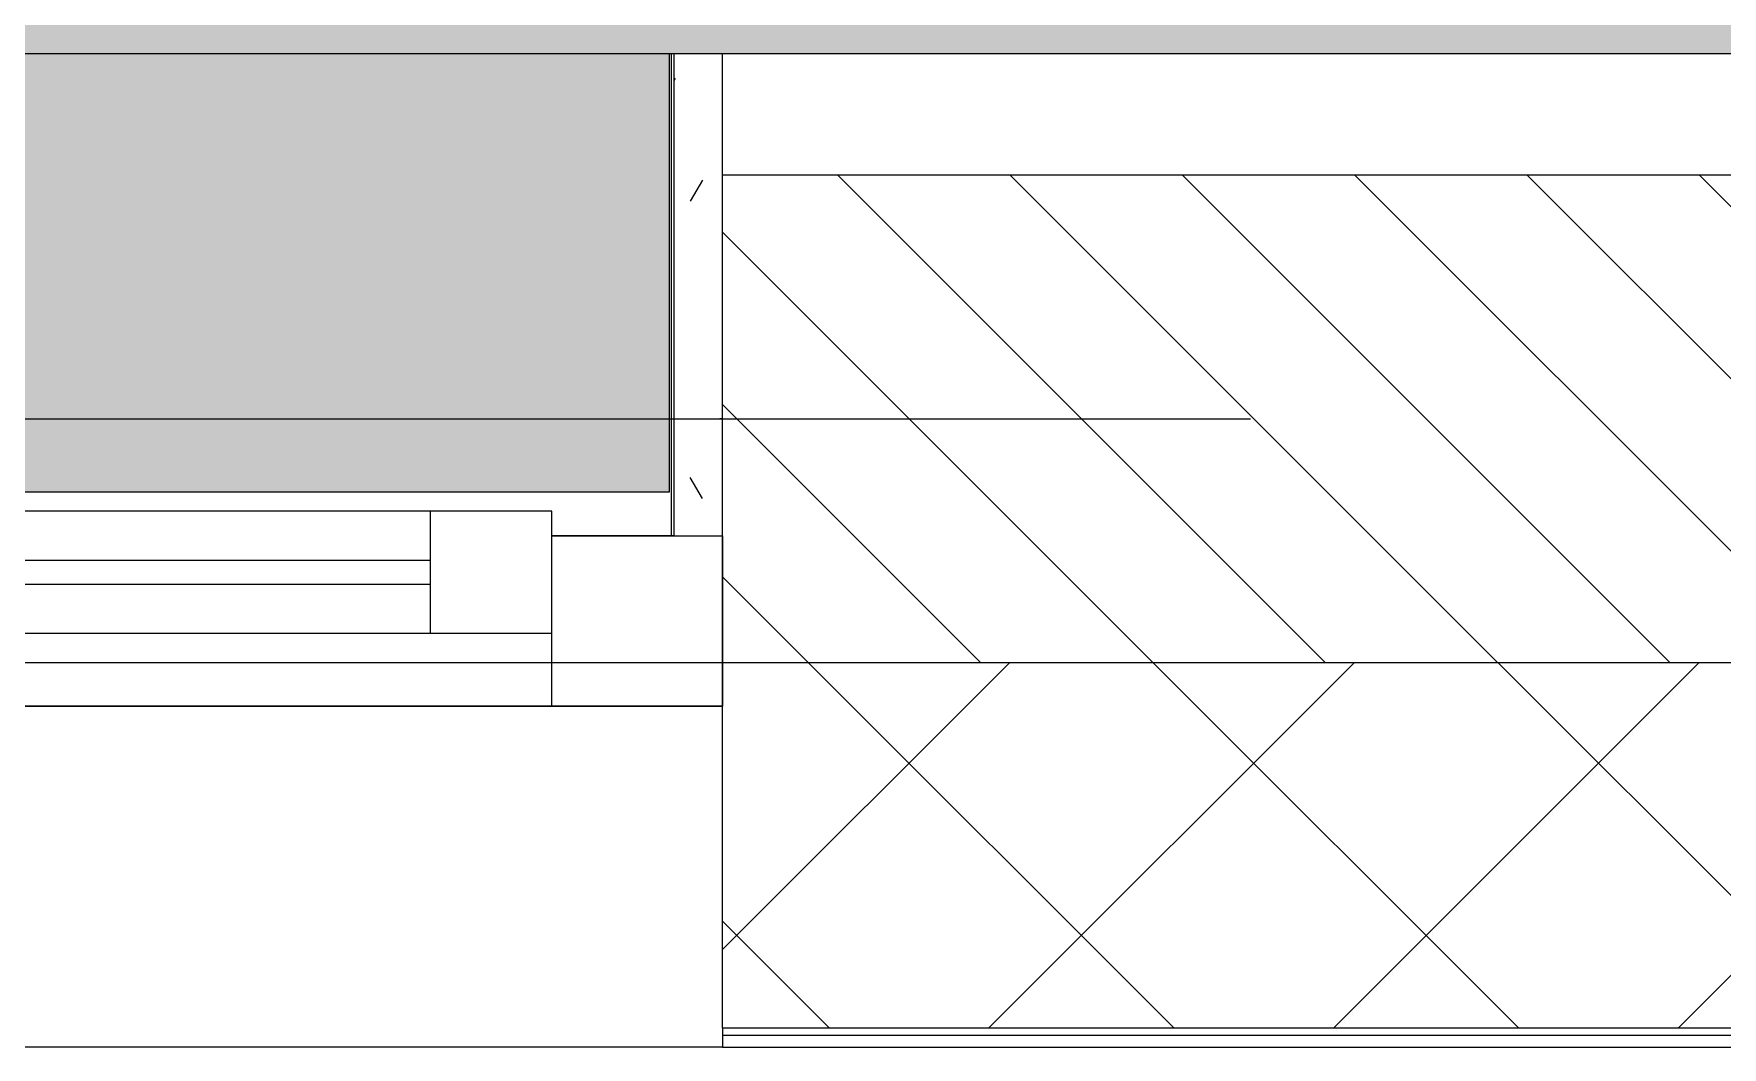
# Model space of a CAD drawing. Header units: millimetres. Extents: x 81773 to 282675, y -8553 to 29000.
# Drawn here: x 96797 to 97490, y -258 to 158 of the extents above; entities that cross this region are included whole.
import ezdxf

# ---------------------------------------------------------------- set-up
doc = ezdxf.new("R2010")
doc.units = ezdxf.units.MM
doc.linetypes.add('Осевая', pattern=[3175, 635, -476.25, 1587.5, -476.25])
for name, color, linetype, lineweight in [('A-GLAZ', 7, 'Continuous', 9), ('A-GLAZ-1', 7, 'Continuous', 13), ('A-WALL', 7, 'Continuous', 9), ('Знаки', 7, 'Continuous', 9), ('Оси-2', 7, 'Осевая', 9)]:
    doc.layers.add(name, color=color, linetype=linetype, lineweight=lineweight)
for name, color, linetype, lineweight, true_color in [('A-WALL-1', 9, 'Continuous', 9, 0x808080), ('A-WALL-FNSH-1', 9, 'Continuous', 9, 0x808080), ('I-WALL-2', 9, 'Continuous', 9, 0x808080)]:
    doc.layers.add(name, color=color, linetype=linetype, lineweight=lineweight, true_color=true_color)
pattern_1 = [(0, (0, 0), (121.92, 30.48), [10.058, -81.382, 10.058, -81.382, -487.68]), (0, (0, 0), (121.92, 30.48), [-182.88, 10.058, -172.822, 10.058, -81.382, -213.36]), (0, (0, 0), (121.92, 30.48), [-457.2, 10.058, -50.902, 10.058, -142.342]), (120, (45.72, 15.24), (-87.356454, 90.345817), [10.058, -81.382, 10.058, -81.382, -487.68]), (120, (45.72, 15.24), (-87.356454, 90.345817), [-182.88, 10.058, -172.822, 10.058, -81.382, -213.36]), (120, (45.72, 15.24), (-87.356454, 90.345817), [-457.2, 10.058, -50.902, 10.058, -142.342]), (240, (60.96, 76.2), (-34.563546, -120.825817), [10.058, -81.382, 10.058, -81.382, -487.68]), (240, (60.96, 76.2), (-34.563546, -120.825817), [-182.88, 10.058, -172.822, 10.058, -81.382, -213.36]), (240, (60.96, 76.2), (-34.563546, -120.825817), [-457.2, 10.058, -50.902, 10.058, -142.342])]

# ---------------------------------------------------------------- blocks, each defined once
blk = doc.blocks.new('120_Окно_СКБ_2Ст_Фрамуга сверху - 120_Окно_СКБ_2Ст_2300х2500_h_ ДОО-19727959-План раскладки напольных покрытий 3 этажа в осях 23-33')
at = {"layer": 'A-GLAZ'}
for p, q in [((1150, -57), (-1150, -57)), ((-1080, -57), (1080, -57)), ((-1030, -107), (470, -107)), ((470, -117), (-1030, -117)), ((-1130, -127), (-1080, -127))]:
    blk.add_line(p, q, dxfattribs=at)
at = {"layer": 'A-GLAZ-1'}
for p, q in [((-1150, -127), (-1150, -57)), ((-1150, -57), (-1080, -57)), ((-1080, -57), (-1080, -127)), ((520, -87), (-1080, -87)), ((-1080, -87), (-1080, -137)), ((-1030, -137), (-1030, -87)), ((-1080, -127), (-1150, -127)), ((-1080, -137), (520, -137))]:
    blk.add_line(p, q, dxfattribs=at)
blk = doc.blocks.new('Зашивка радиатора_ с перфорацией М7_1 - Зашивка радиатора_ с перфорацией М7_1-31137119-План раскладки напольных покрытий 3 этажа в осях 23-33')
at = {"layer": 'Знаки'}
blk.add_hatch(color=256, dxfattribs=at).paths.add_polyline_path([(1357.87, 380), (-370, 380), (-370, 200), (1888.31, 200), (1888.31, 380)])
for p, q in [((1888.31, 380), (-370, 380)), ((-370, 380), (-370, 200))]:
    blk.add_line(p, q, dxfattribs=at)

msp = doc.modelspace()

# ---------------------------------------------------------------- hatches: boundary and pattern name
at = {"layer": 'A-WALL'}
h = msp.add_hatch(dxfattribs=at)
h.set_pattern_fill('FP_2', color=256, style=0, pattern_type=2)
h.set_pattern_definition([(135, (0, 0), (-35.35534, -35.35534), [])])
h.paths.add_polyline_path([(121430, -100), (121430, 100), (121130, 100), (121130, -100)])
h.paths.add_polyline_path([(118830, -100), (119330, -100), (119330, 100), (118830, 100)])
h.paths.add_polyline_path([(116975.58, -100), (117030, -100), (117030, 100), (115980, 100), (115980, -100), (116338.96, -100)])
h.paths.add_polyline_path([(113430, -100), (113680, -100), (113680, 100), (113430, 100), (113430, 91.76)])
h.paths.add_polyline_path([(111630, -100), (111630, 100), (110730, 100), (110730, -100), (111245.98, -100)])
h.paths.add_polyline_path([(109336.12, -100), (109830, -100), (109830, 100), (108930, 100), (108930, -100)])
h.paths.add_polyline_path([(106153.01, -100), (106230, -100), (106230, 100), (105180, 100), (105180, -100), (105516.39, -100)])
h.paths.add_polyline_path([(102880, -100), (102880, 100), (102630, 100), (102630, -100)])
h.paths.add_polyline_path([(100830, -100), (101730, -100), (101730, 100), (100830, 100), (100830, 91.76)])
h.paths.add_polyline_path([(97876.92, -100), (98130, -100), (98130, 100), (97080, 100), (97080, -100), (97240.3, -100)])
h.paths.add_polyline_path([(94780, -100), (94780, 100), (94530, 100), (94530, -100), (94693.82, -100)])
h.paths.add_polyline_path([(92730, -100), (92730, 100), (91930, 100), (91930, -100), (92147.33, -100)])
h = msp.add_hatch(dxfattribs=at)
h.set_pattern_fill('FP_1', color=256, style=0, pattern_type=2)
h.set_pattern_definition([(45, (0, 0), (-70.71068, 70.71068), []), (135, (0, 0), (-70.71068, -70.71068), [])])
h.paths.add_polyline_path([(125080, -250), (125080, -100), (123730, -100), (123730, -250), (124615.04, -250)])
h.paths.add_polyline_path([(121430, -250), (121430, -100), (120230, -100), (120230, -250), (120795.31, -250)])
h.paths.add_polyline_path([(116975.58, -250), (117030, -250), (117030, -100), (115980, -100), (115980, -250), (116338.96, -250)])
h.paths.add_polyline_path([(118885.44, -250), (119330, -250), (119330, -100), (117930, -100), (117930, -250), (118248.82, -250)])
h.paths.add_polyline_path([(113155.85, -250), (113680, -250), (113680, -100), (112530, -100), (112530, -250)])
h.paths.add_polyline_path([(111245.98, -250), (111630, -250), (111630, -100), (110730, -100), (110730, -250)])
h.paths.add_polyline_path([(109830, -250), (109830, -100), (108930, -100), (108930, -250), (109336.12, -250)])
h.paths.add_polyline_path([(107130, -250), (108030, -250), (108030, -100), (107130, -100)])
h.paths.add_polyline_path([(105180, -250), (106230, -250), (106230, -100), (105180, -100)])
h.paths.add_polyline_path([(102333.28, -250), (102880, -250), (102880, -100), (100830, -100), (100830, -250), (101730, -250)])
h.paths.add_polyline_path([(99150.17, -250), (99930, -250), (99930, -100), (99030, -100), (99030, -250)])
h.paths.add_polyline_path([(98130, -250), (98130, -100), (97080, -100), (97080, -250), (97876.92, -250)])
h.paths.add_polyline_path([(94780, -250), (94780, -100), (93630, -100), (93630, -250), (94693.82, -250)])
h.paths.add_polyline_path([(90874.08, -250), (91030, -250), (91030, -100), (89210, -100), (89210, -250), (89600.84, -250)])
h.paths.add_polyline_path([(92147.33, -250), (92730, -250), (92730, -100), (91930, -100), (91930, -250)])
at = {"layer": 'I-WALL-2'}
h = msp.add_hatch(dxfattribs=at)
h.set_pattern_fill('FP_35', color=256, style=0, pattern_type=2)
h.set_pattern_definition(pattern_1)
h.paths.add_polyline_path([(107110, 150), (107110, 170), (92050, 170), (92051, 150), (107107.94, 150)])
h = msp.add_hatch(dxfattribs=at)
h.set_pattern_fill('FP_35', color=256, style=0, pattern_type=2)
h.set_pattern_definition(pattern_1)
h.paths.add_polyline_path([(97080, -48), (97080, 149.84), (97060, 149.84), (97060, -48)])

# ---------------------------------------------------------------- linework, layer by layer
at = {"layer": 'A-WALL'}
for p, q in [((94530, -100), (98130, -100)), ((97080, -100), (98130, -100)), ((97080, -250), (98130, -250)), ((97080, -253), (98130, -253)), ((97080, -258), (94780, -258))]:
    msp.add_line(p, q, dxfattribs=at)
at = {"layer": 'A-WALL-1'}
for p, q in [((94530, 150), (99030, 150)), ((97080, 149.84), (97060, 149.84)), ((97060, 149.84), (97060, -48)), ((97080, -250), (97080, 149.84)), ((98130, 100), (97080, 100)), ((97060, -48), (97080, -48))]:
    msp.add_line(p, q, dxfattribs=at)
at = {"layer": 'A-WALL-FNSH-1'}
for p, q in [((97060, 149.84), (97059, 149.84)), ((97059, 149.84), (97059, -48)), ((97059, -48), (97060, -48)), ((97080, -250), (97080, -258)), ((97080, -258), (98130, -258))]:
    msp.add_line(p, q, dxfattribs=at)
at = {"layer": 'Оси-2'}
msp.add_line((85072.92, 0), (122760, 0), dxfattribs=at)

# ---------------------------------------------------------------- block references
at = {"layer": 'A-GLAZ', "rotation": 180}
msp.add_blockref('120_Окно_СКБ_2Ст_Фрамуга сверху - 120_Окно_СКБ_2Ст_2300х2500_h_ ДОО-19727959-План раскладки напольных покрытий 3 этажа в осях 23-33', (95930, -175), dxfattribs=at)
at = {"layer": 'Знаки', "rotation": 180}
msp.add_blockref('Зашивка радиатора_ с перфорацией М7_1 - Зашивка радиатора_ с перфорацией М7_1-31137119-План раскладки напольных покрытий 3 этажа в осях 23-33', (96688.31, 350), dxfattribs=at)

doc.saveas('drawing.dxf')
